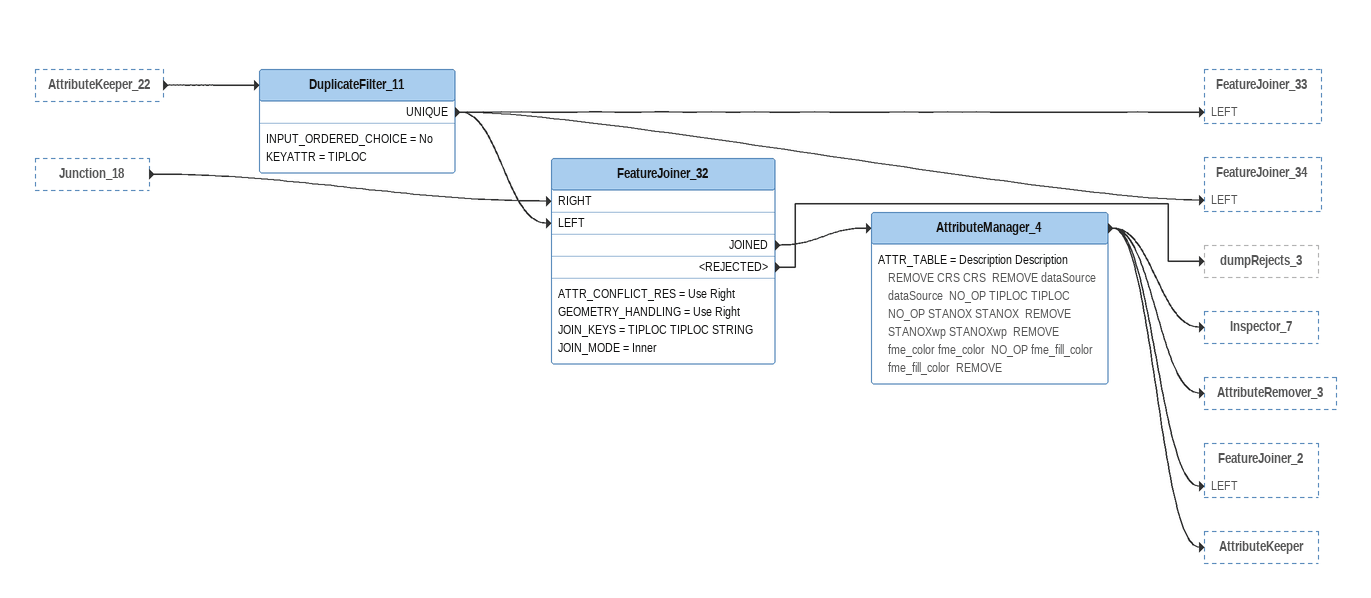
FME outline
AttributeKeeper_22 [outside]
    -> DuplicateFilter_11
Junction_18 [outside]
    -> FeatureJoiner_32 [RIGHT]
DuplicateFilter_11
    INPUT_ORDERED_CHOICE = No
    KEYATTR = TIPLOC
    UNIQUE -> FeatureJoiner_32 [LEFT]
    UNIQUE -> FeatureJoiner_33 [LEFT]
    UNIQUE -> FeatureJoiner_34 [LEFT]
FeatureJoiner_32
    ATTR_CONFLICT_RES = Use Right
    GEOMETRY_HANDLING = Use Right
    JOIN_KEYS = TIPLOC TIPLOC STRING
    JOIN_MODE = Inner
    JOINED -> AttributeManager_4
    <REJECTED> -> dumpRejects_3
AttributeManager_4
    ATTR_TABLE = Description Description  REMOVE CRS CRS  REMOVE dataSource dataSource  NO_OP TIPLOC TIPLOC  NO_OP STANOX STANOX  REMOVE STANOXwp STANOXwp  REMOVE fme_color fme_color  NO_OP fme_fill_color fme_fill_color  REMOVE
    -> Inspector_7
    -> AttributeRemover_3
    -> FeatureJoiner_2 [LEFT]
    -> AttributeKeeper
